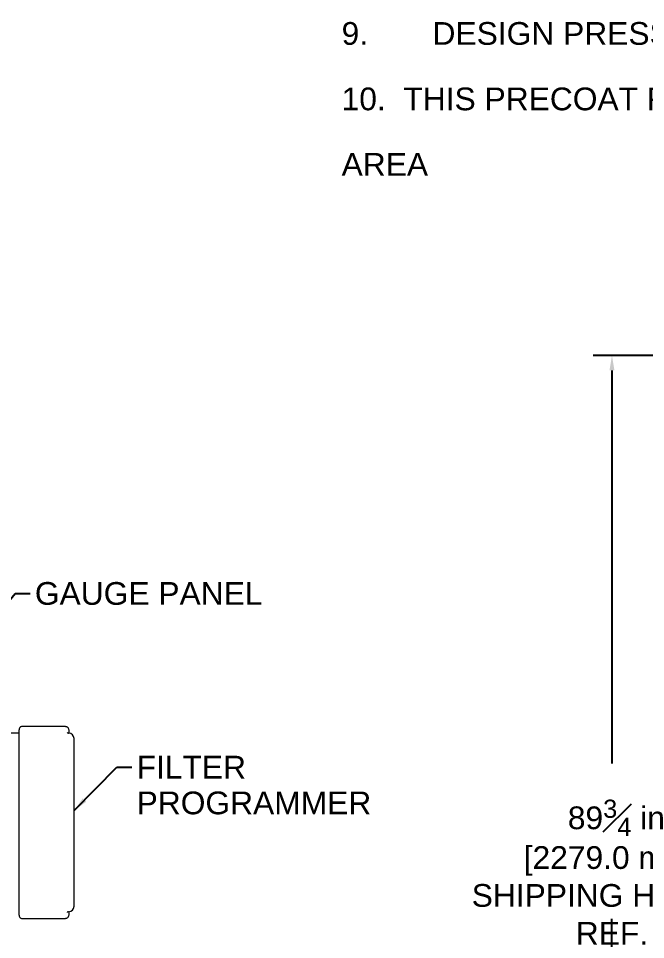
# Model space of a CAD drawing. Header units: inches. Extents: x 17 to 469, y 7 to 301.
# Drawn here: x 247.8 to 305.7, y 91.6 to 176.7 of the extents above; entities that cross this region are included whole.
import ezdxf

# ---------------------------------------------------------------- set-up
doc = ezdxf.new("R2010")
doc.units = ezdxf.units.IN
doc.header["$LTSCALE"] = 14
doc.header["$MEASUREMENT"] = 0
for name, color, linetype, lineweight in [('Dimension (ANSI)', 7, 'Continuous', 25), ('Symbol', 7, 'Continuous', 25), ('Symbol (ANSI)', 7, 'Continuous', 25), ('Visible (ANSI)', 7, 'Continuous', 50)]:
    doc.layers.add(name, color=color, linetype=linetype, lineweight=lineweight)
doc.styles.add('MEMCOR Medium', font='arial.ttf')
doc.styles.add('Standard D-E', font='arial.ttf')
doc.styles.add('Standard D-E NeptuneBenson', font='arial.ttf')
doc.dimstyles.new('Default (ANSI)', dxfattribs={"dimscale": 14, "dimtxt": 0.15, "dimasz": 0.098425, "dimexe": 0.125, "dimexo": 0.0625, "dimgap": 0.031496, "dimtad": 0, "dimtih": 1, "dimtoh": 1, "dimdec": 4, "dimrnd": 1e-08, "dimzin": 3, "dimdsep": 46, "dimlunit": 5, "dimtxsty": 'MEMCOR Medium', "dimcen": 0.09, "dimdle": 0.393701, "dimclrd": 256, "dimclre": 256, "dimclrt": 256, "dimadec": 0, "dimazin": 1, "dimtfac": 0.8, "dimtofl": 0, "dimtmove": 0, "dimatfit": 3, "dimfxl": 1, "dimfrac": 1, "dimtolj": 1, "dimtzin": 4, "dimlwd": -1, "dimlwe": -1, "dimarcsym": 0})
doc.dimstyles.new('Default (ANSI)$7', dxfattribs={"dimscale": 14, "dimtxt": 0.15, "dimasz": 0.098425, "dimexe": 0.125, "dimexo": 0.0625, "dimgap": 0.031496, "dimtad": 0, "dimtih": 1, "dimtoh": 1, "dimdec": 4, "dimrnd": 1e-08, "dimzin": 3, "dimdsep": 46, "dimlunit": 5, "dimtxsty": 'MEMCOR Medium', "dimcen": 0.09, "dimdle": 0.393701, "dimclrd": 256, "dimclre": 256, "dimclrt": 256, "dimadec": 0, "dimazin": 1, "dimtfac": 0.8, "dimtofl": 0, "dimtmove": 0, "dimatfit": 3, "dimfxl": 1, "dimfrac": 1, "dimtolj": 1, "dimtzin": 4, "dimlwd": -1, "dimlwe": -1, "dimarcsym": 0})
doc.dimstyles.new('Default D-E$7', dxfattribs={"dimscale": 14, "dimtxt": 0.15, "dimasz": 0.098425, "dimexe": 0.125, "dimexo": 0.0625, "dimgap": 0.031496, "dimtad": 0, "dimtih": 1, "dimtoh": 1, "dimrnd": 1e-08, "dimzin": 4, "dimdsep": 46, "dimtxsty": 'Standard D-E', "dimcen": 0.09, "dimdle": 0.393701, "dimclrd": 256, "dimclre": 256, "dimclrt": 256, "dimadec": 0, "dimazin": 1, "dimtfac": 1, "dimtofl": 0, "dimtmove": 0, "dimatfit": 3, "dimfxl": 1, "dimtolj": 1, "dimtzin": 4, "dimlwd": -1, "dimlwe": -1, "dimarcsym": 0})

# ---------------------------------------------------------------- blocks, each defined once
blk = doc.blocks.new('*D18')
at = {"layer": 'Defpoints', "color": 0, "transparency": 16777216}
for p in [(360.518, 145.532), (302.602, 55.808), (347.011, 55.808)]:
    blk.add_point(p, dxfattribs=at)
at = {"layer": 'Dimension (ANSI)', "transparency": 16777216}
for p, q in [((359.643, 145.532), (300.852, 145.532)), ((302.602, 144.154), (302.602, 107.84)), ((302.602, 57.186), (302.602, 93.5)), ((346.136, 55.808), (300.852, 55.808))]:
    blk.add_line(p, q, dxfattribs=at)
for points in [[(302.372, 144.154), (302.832, 144.154), (302.602, 145.532)], [(302.372, 57.186), (302.832, 57.186), (302.602, 55.808)]]:
    blk.add_solid(points, dxfattribs=at)
at = {"layer": 'Dimension (ANSI)', "transparency": 16777216, "char_height": 2.1, "attachment_point": 5, "style": 'MEMCOR Medium'}
for s, insert in [('\\A1; \\fArial|b0|i0;89{\\H0.8x;\\S3#4;} in', (302.602, 102.827)), ('\\A1;[2279.0 mm]{\\P\\fArial|b0|i0;SHIPPING HEIGHT\\P\\fArial|b0|i0;REF.}', (302.602, 95.657))]:
    blk.add_mtext(s, dxfattribs=dict(at, insert=insert))

msp = doc.modelspace()

# ---------------------------------------------------------------- linework, layer by layer
at = {"layer": 'Visible (ANSI)', "linetype": 'Continuous', "lineweight": 18}
for p, q in [((247.772316, 110.651895), (241.493798, 110.651895)), ((247.811165, 110.776895), (247.811165, 94.026895)), ((248.367351, 111.276895), (248.12587, 111.276895)), ((252.120227, 111.276895), (248.367351, 111.276895)), ((252.434932, 110.776895), (252.434932, 110.651226)), ((252.909076, 94.651895), (252.909076, 110.151895)), ((252.434932, 94.152564), (252.434932, 94.026895)), ((248.12587, 93.526895), (248.367351, 93.526895)), ((248.367351, 93.526895), (252.120227, 93.526895))]:
    msp.add_line(p, q, dxfattribs=at)
for centre, start, end in [((252.409076, 110.151895), 0, 90), ((252.409076, 94.651895), 270, 0)]:
    msp.add_arc(centre, 0.5, start, end, dxfattribs=at)
for points in [[(247.811165, 110.655718), (247.798806, 110.653256), (247.78557, 110.651895), (247.772316, 110.651895)], [(247.772316, 94.151895), (247.78557, 94.151895), (247.798806, 94.150534), (247.811165, 94.148072)]]:
    msp.add_open_spline(points, degree=3, dxfattribs=at)
for points, knots in [([(248.12587, 111.276895), (248.096646, 111.276895), (248.067608, 111.271826), (248.014216, 111.254235), (247.990622, 111.241387), (247.946985, 111.210994), (247.929436, 111.193279), (247.895425, 111.152914), (247.882991, 111.131501), (247.855383, 111.076723), (247.845773, 111.046184), (247.829929, 110.984578), (247.82438, 110.953779), (247.816095, 110.890464), (247.813448, 110.858045), (247.811486, 110.809186), (247.811165, 110.793041), (247.811165, 110.776895)], [1.570796327, 1.570796327, 1.570796327, 1.570796327, 1.655861457, 1.655861457, 1.749150536, 1.749150536, 1.868820531, 1.868820531, 2.045201405, 2.045201405, 2.359360671, 2.359360671, 2.673519936, 2.673519936, 2.987679201, 2.987679201, 3.141592654, 3.141592654, 3.141592654, 3.141592654]), ([(252.120227, 111.276895), (252.149451, 111.276895), (252.178489, 111.271826), (252.231881, 111.254235), (252.255475, 111.241387), (252.299113, 111.210994), (252.316661, 111.193279), (252.350672, 111.152914), (252.363106, 111.131501), (252.390714, 111.076723), (252.400324, 111.046184), (252.416168, 110.984578), (252.421717, 110.953779), (252.430002, 110.890464), (252.432649, 110.858045), (252.434611, 110.809186), (252.434932, 110.793041), (252.434932, 110.776895)], [4.71238898, 4.71238898, 4.71238898, 4.71238898, 4.797454111, 4.797454111, 4.89074319, 4.89074319, 5.010413185, 5.010413185, 5.186794059, 5.186794059, 5.500953324, 5.500953324, 5.81511259, 5.81511259, 6.129271855, 6.129271855, 6.283185307, 6.283185307, 6.283185307, 6.283185307]), ([(252.271274, 110.712442), (252.271274, 110.712442), (252.271706, 110.711766), (252.275072, 110.707374), (252.2803, 110.700795), (252.301506, 110.683597), (252.316671, 110.673389), (252.357808, 110.657375), (252.383242, 110.651895), (252.409076, 110.651895)], [1.1909620749, 1.1909620749, 1.1909620749, 1.1909620749, 1.2451963012, 1.2451963012, 1.3638937808, 1.3638937808, 1.4703794707, 1.4703794707, 1.5707963268, 1.5707963268, 1.5707963268, 1.5707963268]), ([(247.811165, 94.026895), (247.811165, 93.993939), (247.812494, 93.961002), (247.817928, 93.89638), (247.821998, 93.864755), (247.833659, 93.802741), (247.841012, 93.772529), (247.863656, 93.708964), (247.876838, 93.675413), (247.920264, 93.620896), (247.93228, 93.607657), (247.970634, 93.574367), (248.00191, 93.553458), (248.068254, 93.531847), (248.096974, 93.526895), (248.12587, 93.526895)], [3.141592654, 3.141592654, 3.141592654, 3.141592654, 3.455751919, 3.455751919, 3.769911184, 3.769911184, 4.08407045, 4.08407045, 4.398229715, 4.398229715, 4.491412684, 4.491412684, 4.628277675, 4.628277675, 4.71238898, 4.71238898, 4.71238898, 4.71238898]), ([(252.434932, 94.026895), (252.434932, 93.993939), (252.433603, 93.961002), (252.428169, 93.89638), (252.424099, 93.864755), (252.412438, 93.802741), (252.405085, 93.772529), (252.382441, 93.708964), (252.369259, 93.675413), (252.325833, 93.620896), (252.313817, 93.607657), (252.275463, 93.574367), (252.244187, 93.553458), (252.177843, 93.531847), (252.149123, 93.526895), (252.120227, 93.526895)], [0, 0, 0, 0, 0.314159265, 0.314159265, 0.628318531, 0.628318531, 0.942477796, 0.942477796, 1.256637061, 1.256637061, 1.34982003, 1.34982003, 1.486685021, 1.486685021, 1.570796327, 1.570796327, 1.570796327, 1.570796327]), ([(252.409076, 94.151895), (252.379852, 94.151895), (252.351329, 94.144785), (252.30954, 94.126365), (252.295582, 94.115872), (252.278285, 94.100567), (252.274221, 94.095349), (252.271613, 94.091877), (252.271274, 94.091348), (252.271274, 94.091348)], [4.7123889804, 4.7123889804, 4.7123889804, 4.7123889804, 4.8259798258, 4.8259798258, 4.9375239216, 4.9375239216, 5.0442087076, 5.0442087076, 5.0922232322, 5.0922232322, 5.0922232322, 5.0922232322])]:
    msp.add_open_spline(points, degree=3, knots=knots, dxfattribs=at)

# ---------------------------------------------------------------- texts
at = {"layer": 'Symbol', "insert": (258.691063, 108.559893), "char_height": 2.10000007, "width": 21.68346202, "attachment_point": 1, "line_spacing_factor": 0.944221, "style": 'Standard D-E'}
msp.add_mtext('\\fArial|b0|i0;FILTER\\P\\fArial|b0|i0;PROGRAMMER', dxfattribs=at)
at = {"layer": 'Symbol (ANSI)', "insert": (277.62759, 242.851556), "char_height": 2.100000067, "width": 189.70747583, "attachment_point": 1, "line_spacing_factor": 1.727336, "style": 'Standard D-E NeptuneBenson'}
msp.add_mtext('\\fArial|b0|i0;NOTES:\\P\\fArial|b0|i0;1.^I\\fArial|b0|i0;FILTER TANK IS TO BE CONSTRUCTED OF HIGH QUALITY A36 CARBON STEEL, UPPER HEAD THICKNESS = 1 1/2" (38.1mm), \\PLOWER HEAD THICKNESS = 5/16" (7.93mm) & SHELL THICKNESS = 1/4" (6.35mm).\\P\\fArial|b0|i0;2.^I\\fArial|b0|i0;INTERIOR OF TANK IS LINED WITH FLEXSOL 3000. EXTERIOR IS COATED WITH 5-8 MILS OF HIGH SOLIDS ENAMEL. NO WELDING \\POR EXTREME HEAT IS TO BE APPLIED TO TANK AFTER LINING OR COATING PROCESS IS DONE.\\P\\fArial|b0|i0;3.^I\\fArial|b0|i0;ELECTRICAL REQUIREMENTS: 120VAC-10-60Hz, 15 AMP CIRCUIT PROTECTION.\\P\\fArial|b0|i0;4.^I\\fArial|b0|i0;LOCATE ALL ELECTRICAL ITEMS IN A NON-HAZARDOUS LOCATION.\\P\\fArial|b0|i0;5.^I\\fArial|b0|i0;ELECTRICAL CONNECTIONS ARE THE RESPONSIBILITY OF THE CUSTOMER.\\P\\fArial|b0|i0;6.^I\\fArial|b0|i0;MEDIA QUANTITIES ARE INDICATED FOR INFORMATIONAL PURPOSES ONLY.\\P\\fArial|b0|i0;7.^I\\fArial|b0|i0;ALL PNEUMATIC TUBING SUPPLIED BY POOL CONTRACTOR.\\P\\fArial|b0|i0;8.^I\\fArial|b0|i0;DRAIN VALVE MUST BE A BUTTERFLY VALVE AND INSTALLED DIRECTLY ON THE BOTTOM TANK HEAD.\\P\\fArial|b0|i0;9.^I\\fArial|b0|i0;DESIGN PRESSURE IS 50 PSI (344.73 kpa). HYDROSTATICALLY TESTED TO 75 PSI (517.11 kpa).\\P\\fArial|b0|i0;10.  THIS PRECOAT FILTER UTILIZES TUBE ELEMENTS AND THE EFFECTIVE  FILTRATION  AREA REPRESENTS THE UNCOATED \\PAREA', dxfattribs=at)
at = {"layer": 'Symbol (ANSI)', "insert": (249.29113, 124.605253), "char_height": 2.10000007, "width": 21.03681602, "attachment_point": 1, "style": 'MEMCOR Medium'}
msp.add_mtext('\\fArial|b0|i0;GAUGE PANEL', dxfattribs=at)

# ---------------------------------------------------------------- dimensions: what is measured, and where the dimension line sits
at = {"layer": 'Dimension (ANSI)'}
dim = msp.add_linear_dim(base=(302.601876, 55.807895), p1=(360.518277, 145.531895), p2=(347.011325, 55.807895), angle=90, text=' \\fArial|b0|i0;<> in\\X[2279.0 mm]{\\P\\fArial|b0|i0;SHIPPING HEIGHT\\P\\fArial|b0|i0;REF.}', dimstyle='Default (ANSI)', override={"dimgap": 0.031496, "dimdec": 4, "dimpost": '', "dimtol": 0, "dimlim": 0, "dimtp": 0, "dimtm": 0, "dimtdec": 2, "dimatfit": 1}, dxfattribs=at)
dim.commit()
dim.dimension.update_dxf_attribs({"geometry": '*D18', "text_midpoint": (302.601876, 100.669895), "dimtype": 160})

# ---------------------------------------------------------------- leaders
at = {"layer": 'Symbol', "annotation_type": 0, "has_hookline": 1, "hookline_direction": 0, "text_width": 21.413984}
msp.add_leader([(252.909076, 103.491656), (256.872165, 107.509893), (258.250118, 107.509893)], dimstyle='Default D-E$7', override={"dimtad": 0}, dxfattribs=at)
at = {"layer": 'Symbol (ANSI)', "annotation_type": 0, "has_hookline": 1, "hookline_direction": 0, "text_width": 20.770806}
msp.add_leader([(244.867106, 120.399077), (247.472233, 123.555253), (248.850185, 123.555253)], dimstyle='Default (ANSI)$7', override={"dimtad": 0}, dxfattribs=at)

doc.saveas('drawing.dxf')
